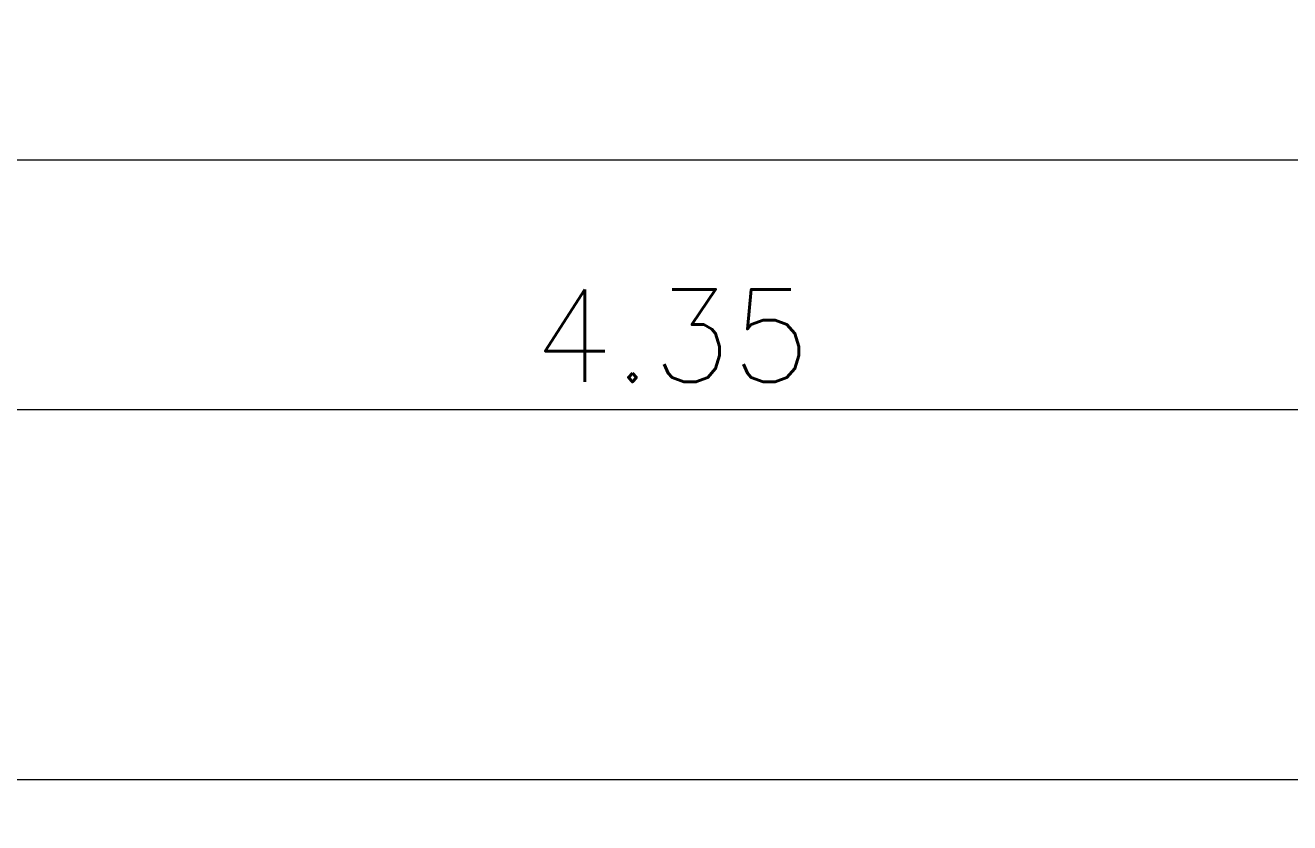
# Model space of a CAD drawing. Header units: millimetres. Extents: x 1127 to 14330, y -137 to 7568.
# Drawn here: x 11054.5 to 11191.2, y 6144.3 to 6230.5 of the extents above; entities that cross this region are included whole.
import ezdxf

# ---------------------------------------------------------------- set-up
doc = ezdxf.new("R2010")
doc.units = ezdxf.units.MM
doc.header["$LTSCALE"] = 0.01
doc.layers.add('0.13', color=6, linetype='Continuous', lineweight=13)
doc.styles.add('ROMANS', font='romans.shx')
doc.styles.get("Standard").update_dxf_attribs({"font": 'arial.ttf'})
doc.dimstyles.new('ISO-25', dxfattribs={"dimtxt": 2.5, "dimasz": 2.5, "dimexe": 1.25, "dimexo": 0.625, "dimtad": 1, "dimtxsty": 'Standard', "dimcen": 2.5, "dimadec": 0, "dimazin": 0, "dimtfac": 1, "dimtmove": 0, "dimatfit": 3, "dimfxl": 1, "dimarcsym": 0})

# ---------------------------------------------------------------- blocks, each defined once
blk = doc.blocks.new('_Dot')
at = {"color": 0, "linetype": 'ByBlock', "lineweight": -2}
blk.add_line((-0.5, 0), (-1, 0), dxfattribs=at)
at = {"color": 0, "linetype": 'ByBlock', "const_width": 0.5}
blk.add_lwpolyline([(-0.25, 0, 1), (0.25, 0, 1)], format="xyb", close=True, dxfattribs=at)
blk = doc.blocks.new('*D52')
at = {"layer": '0.13', "transparency": 16777216}
for p, q in [((10906.93, 6168.97), (10906.93, 6195.97)), ((11341.93, 6168.97), (11341.93, 6195.97))]:
    blk.add_line(p, q, dxfattribs=at)
at = {"layer": '0.13', "color": 0, "transparency": 16777216}
blk.add_line((10910.93, 6188.97), (11337.93, 6188.97), dxfattribs=at)
at = {"layer": 'Defpoints', "color": 0, "transparency": 16777216}
for p in [(11341.93, 6188.97), (10906.93, 6130.63), (11341.93, 6130.63)]:
    blk.add_point(p, dxfattribs=at)
at = {"layer": '0.13', "color": 0, "transparency": 16777216, "xscale": 4, "yscale": 4, "zscale": 4, "rotation": 180}
blk.add_blockref('_Dot', (10906.93, 6188.97), dxfattribs=at)
at = {"layer": '0.13', "color": 0, "transparency": 16777216, "xscale": 4, "yscale": 4, "zscale": 4}
blk.add_blockref('_Dot', (11341.93, 6188.97), dxfattribs=at)
at = {"layer": '0.13', "color": 7, "transparency": 16777216, "insert": (11124.43, 6196.97), "char_height": 10, "attachment_point": 5, "style": 'ROMANS'}
blk.add_mtext('4.35', dxfattribs=at)
blk = doc.blocks.new('*D54')
at = {"layer": '0.13', "transparency": 16777216}
for p, q in [((10641.93, 6195.97), (10641.93, 6222.97)), ((11822.93, 6195.97), (11822.93, 6222.97))]:
    blk.add_line(p, q, dxfattribs=at)
at = {"layer": '0.13', "color": 0, "transparency": 16777216}
blk.add_line((10645.93, 6215.97), (11818.93, 6215.97), dxfattribs=at)
at = {"layer": 'Defpoints', "color": 0, "transparency": 16777216}
for p in [(11822.93, 6215.97), (10641.93, 6145.63), (11822.93, 6145.63)]:
    blk.add_point(p, dxfattribs=at)
at = {"layer": '0.13', "color": 0, "transparency": 16777216, "xscale": 4, "yscale": 4, "zscale": 4, "rotation": 180}
blk.add_blockref('_Dot', (10641.93, 6215.97), dxfattribs=at)
at = {"layer": '0.13', "color": 0, "transparency": 16777216, "xscale": 4, "yscale": 4, "zscale": 4}
blk.add_blockref('_Dot', (11822.93, 6215.97), dxfattribs=at)
at = {"layer": '0.13', "color": 7, "transparency": 16777216, "insert": (11232.43, 6223.97), "char_height": 10, "attachment_point": 5, "style": 'ROMANS'}
blk.add_mtext('11.81', dxfattribs=at)

msp = doc.modelspace()

# ---------------------------------------------------------------- linework, layer by layer
at = {"layer": '0.13'}
msp.add_line((10974.433, 6148.968), (11274.433, 6148.968), dxfattribs=at)
msp.add_line((10974.433, 6148.968), (11274.433, 6148.968), dxfattribs=at)

# ---------------------------------------------------------------- dimensions: what is measured, and where the dimension line sits
for base, p1, p2, picture, middle in [((11822.933, 6215.968), (10641.933, 6145.628), (11822.933, 6145.628), '*D54', (11232.433, 6223.968)), ((11341.933, 6188.968), (10906.933, 6130.628), (11341.933, 6130.628), '*D52', (11124.433, 6196.968))]:
    dim = msp.add_linear_dim(base=base, p1=p1, p2=p2, dimstyle='ISO-25', override={"dimtxt": 10, "dimasz": 4, "dimexe": 7, "dimexo": 3, "dimgap": 3, "dimlfac": 0.01, "dimdsep": 46, "dimtxsty": 'ROMANS', "dimblk1": 'Dot', "dimblk2": 'Dot', "dimsah": 1, "dimdle": 1, "dimclre": 256, "dimclrt": 7, "dimfxl": 20, "dimfxlon": 1, "dimlwd": 65535, "dimlwe": 65535}, dxfattribs=at)
    dim.commit()
    dim.dimension.update_dxf_attribs({"geometry": picture, "text_midpoint": middle})

doc.saveas('drawing.dxf')
